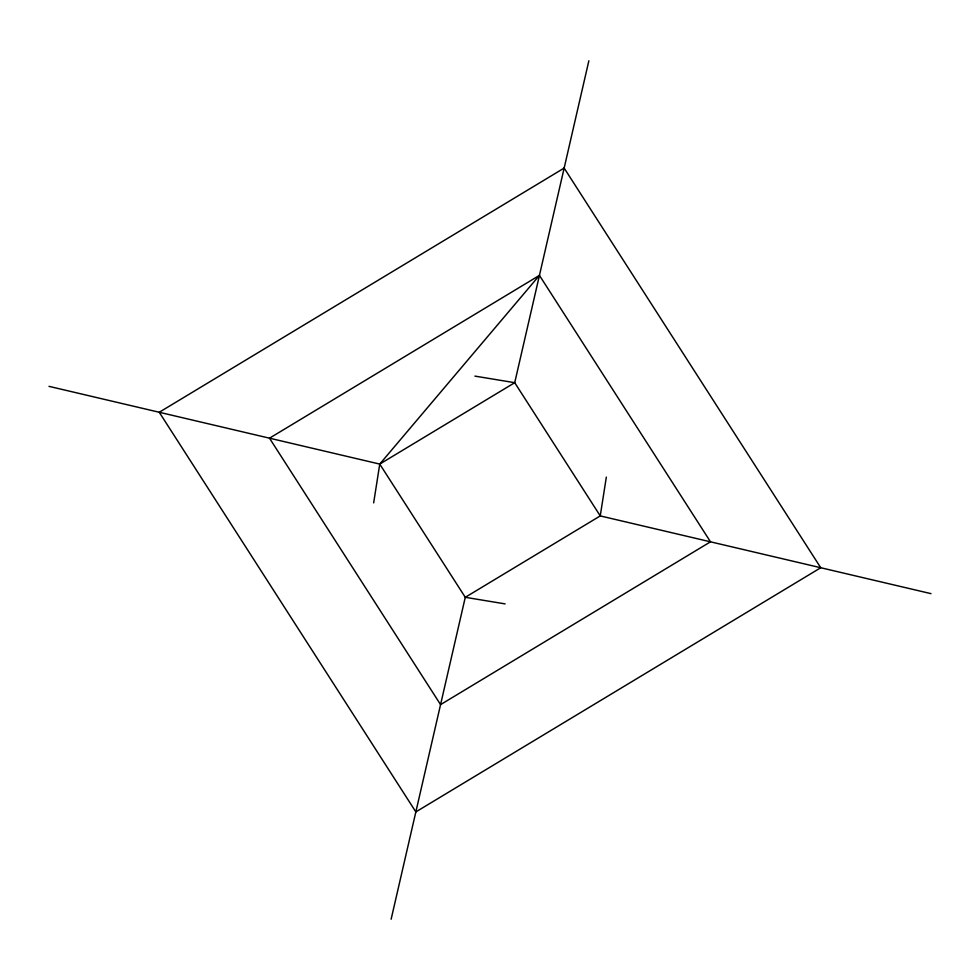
<?xml version="1.0" encoding="UTF-8"?>
<svg xmlns="http://www.w3.org/2000/svg" width="980" height="980" viewBox="0 0 980 980"><rect width="100%" height="100%" fill="white"/><g stroke="black" fill="none" stroke-linecap="round" stroke-linejoin="round"><path stroke-width="1.47" d="M373.662 502.887L379.75 464.091L539.429 275.38L710.5 541.818L440.571 704.62L269.5 438.183L539.429 275.38M606.338 477.113L600.25 515.909L465.28 597.31L391.13 919.228M588.87 60.772L514.721 382.69L600.25 515.909L931 593.647M49 386.353L379.75 464.091L514.721 382.69L474.896 376.112M505.104 603.888L465.28 597.31L379.75 464.091M564.149 168.082L159.25 412.262L415.851 811.918L820.75 567.739L564.149 168.082"/></g></svg>
